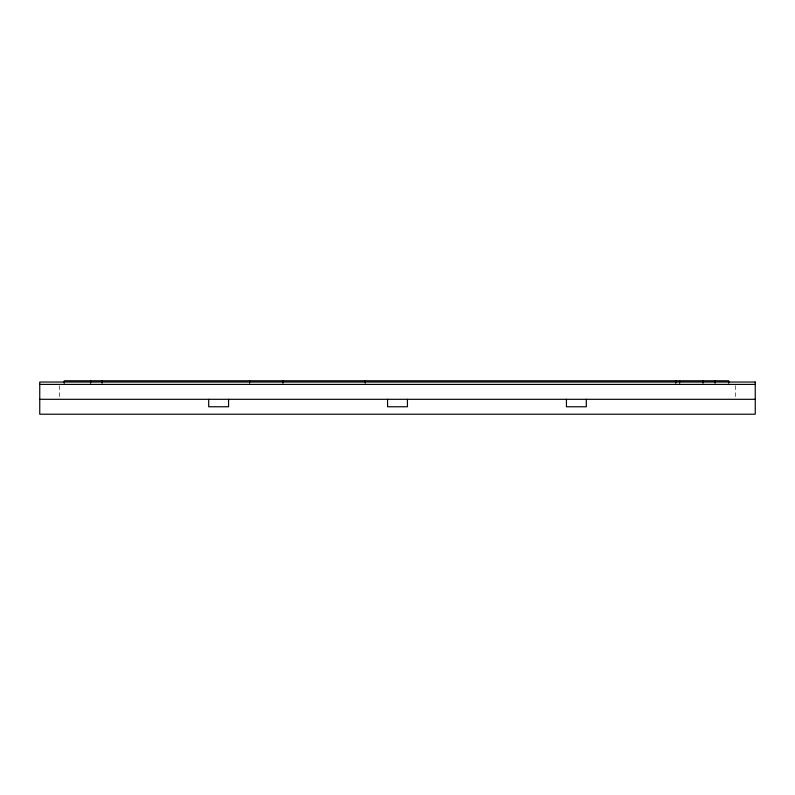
<?xml version="1.0" encoding="UTF-8"?>
<svg xmlns="http://www.w3.org/2000/svg" width="795" height="795" viewBox="0 0 795 795"><rect width="100%" height="100%" fill="white"/><g stroke="black" fill="none" stroke-linecap="round" stroke-linejoin="round"><path stroke-width="0.6" stroke-dasharray="3.98 2.98" d="M735.375 385.645L735.375 399.309M59.625 385.645L59.625 399.309"/><path stroke-width="1.19" d="M39.75 384.402L755.25 384.402M39.75 399.309L755.25 399.309M728.717 383.16L728.717 380.785L64.256 380.785L64.256 383.16M715.103 380.785L715.103 383.16M703.019 380.785L703.019 383.16M679.616 380.785L679.616 383.16M675.75 380.785L675.75 383.16M586.312 399.309L586.312 406.762L566.438 406.762L566.438 399.309M407.438 399.309L407.438 406.762L387.562 406.762L387.562 399.309M365.263 380.785L365.263 383.16M282.901 380.785L282.901 383.16M249.62 380.785L249.62 383.16M228.562 399.309L228.562 406.762L208.688 406.762L208.688 399.309M102.118 380.785L102.118 383.16M90.64 380.785L90.64 383.16M755.25 382.027L39.75 382.027L39.75 414.215L755.25 414.215L755.25 382.027"/></g></svg>
